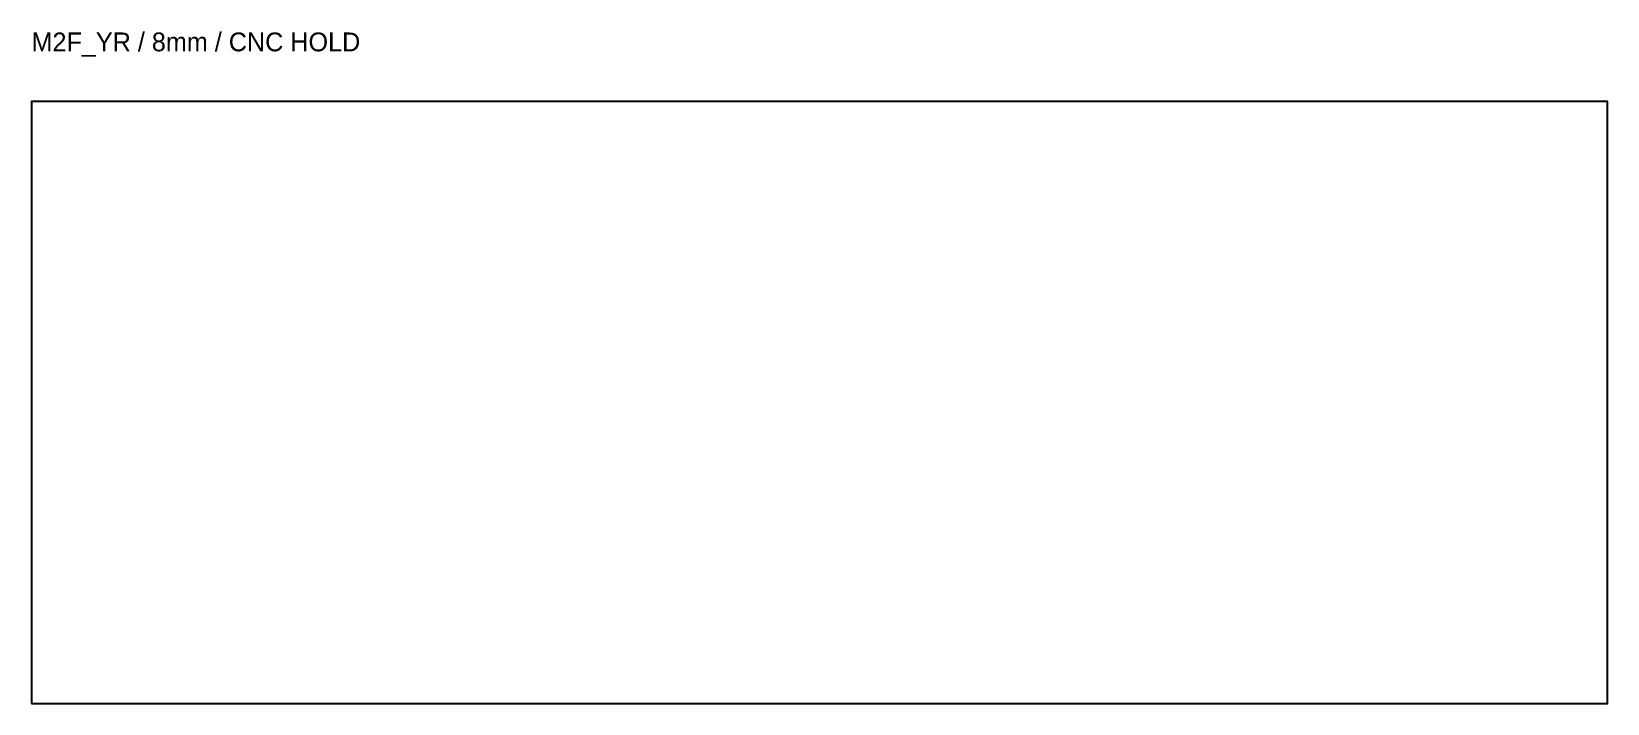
# Model space of a CAD drawing. Header units: millimetres. Extents: x 0 to 251, y 0 to 107.
import ezdxf

# ---------------------------------------------------------------- set-up
doc = ezdxf.new("R2010")
doc.units = ezdxf.units.MM
doc.layers.add('CUT_OUTER', color=7, linetype='Continuous')
doc.layers.add('INFO_NO_CUT', color=8, linetype='Continuous')

msp = doc.modelspace()

# ---------------------------------------------------------------- linework, layer by layer
at = {"layer": 'CUT_OUTER'}
msp.add_lwpolyline([(0, 0), (251.1, 0), (251.1, 96), (0, 96)], close=True, dxfattribs=at)

# ---------------------------------------------------------------- texts
at = {"layer": 'INFO_NO_CUT'}
msp.add_text('M2F_YR / 8mm / CNC HOLD', height=3, dxfattribs=at).set_placement((0, 104))

doc.saveas('drawing.dxf')
